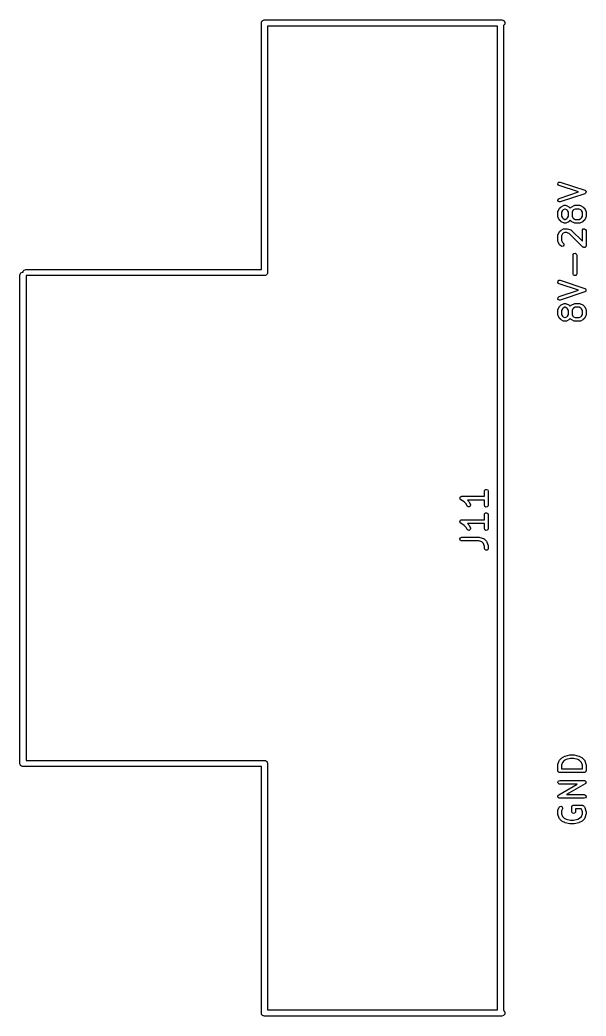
# Model space of a CAD drawing. Extents: x 29 to 171, y -120 to -80.
# Drawn here: x 28.79 to 51.84, y -120.22 to -79.67 of the extents above; entities that cross this region are included whole.
import ezdxf

# ---------------------------------------------------------------- set-up
doc = ezdxf.new("R2010")
doc.units = 0
doc.layers.add('BLACK', color=7, linetype='CONTINUOUS')

msp = doc.modelspace()

# ---------------------------------------------------------------- linework, layer by layer
at = {"layer": 'BLACK', "linetype": 'CONTINUOUS'}
for p, q in [((38.615, -79.8), (38.6201, -79.7645)), ((38.615, -89.835), (38.615, -79.8)), ((38.6201, -79.7645), (38.625, -79.7569)), ((38.625, -79.7569), (38.6263, -79.748)), ((38.6263, -79.748), (38.6438, -79.7278)), ((38.6438, -79.7278), (38.6583, -79.7054)), ((38.6583, -79.7054), (38.6665, -79.7016)), ((38.6665, -79.7016), (38.6725, -79.6948)), ((38.6725, -79.6948), (38.6981, -79.6873)), ((38.6981, -79.6873), (38.7224, -79.6762)), ((38.7224, -79.6762), (38.7313, -79.6775)), ((38.7313, -79.6775), (38.74, -79.675)), ((38.74, -79.675), (48.41, -79.675)), ((48.41, -79.675), (48.4455, -79.6801)), ((48.4455, -79.6801), (48.5046, -79.7183)), ((48.5237, -79.852), (48.4775, -79.9052)), ((48.5046, -79.7183), (48.5338, -79.7824)), ((48.5338, -79.7824), (48.5237, -79.852)), ((38.865, -79.925), (38.865, -89.96)), ((48.225, -79.925), (38.865, -79.925)), ((48.225, -119.975), (48.225, -79.925)), ((48.4775, -79.9052), (48.475, -79.9059)), ((48.475, -79.9059), (48.475, -119.999)), ((50.6869, -86.3595), (50.6944, -86.3088)), ((50.7138, -86.4032), (50.6869, -86.3595)), ((50.6944, -86.3088), (50.7328, -86.2747)), ((50.7328, -86.2747), (50.7841, -86.2733)), ((50.7841, -86.2733), (51.7841, -86.6067)), ((50.7367, -86.4156), (50.7138, -86.4032)), ((51.5232, -86.6778), (50.7367, -86.4156)), ((50.7367, -86.94), (51.5232, -86.6778)), ((51.7841, -86.749), (50.7841, -87.0823)), ((51.7841, -86.6067), (51.807, -86.6191)), ((51.7858, -86.7476), (51.7841, -86.749)), ((51.7879, -86.7476), (51.7858, -86.7476)), ((51.8057, -86.7318), (51.7879, -86.7476)), ((51.8243, -86.7171), (51.8057, -86.7318)), ((51.807, -86.6191), (51.8081, -86.6209)), ((51.8081, -86.6209), (51.8101, -86.6217)), ((51.8101, -86.6217), (51.8214, -86.6426)), ((51.8214, -86.6426), (51.8339, -86.6628)), ((51.8247, -86.715), (51.8243, -86.7171)), ((51.8263, -86.7135), (51.8247, -86.715)), ((51.8298, -86.6901), (51.8263, -86.7135)), ((51.8346, -86.6668), (51.8298, -86.6901)), ((51.8339, -86.6628), (51.8335, -86.6649)), ((51.8335, -86.6649), (51.8346, -86.6668)), ((50.6862, -87.0221), (50.6965, -86.9719)), ((50.7106, -87.0673), (50.6862, -87.0221)), ((50.6965, -86.9719), (50.7367, -86.94)), ((50.7583, -87.0861), (50.7106, -87.0673)), ((50.7841, -87.0823), (50.7583, -87.0861)), ((50.6854, -87.4873), (50.6899, -87.4617)), ((50.6854, -87.6778), (50.6854, -87.4873)), ((50.6899, -87.4617), (50.6928, -87.4582)), ((50.6928, -87.4582), (50.6933, -87.4538)), ((50.6933, -87.4538), (50.7409, -87.3586)), ((50.7409, -87.3586), (50.7543, -87.3405)), ((50.7543, -87.3405), (50.755, -87.3391)), ((50.755, -87.3391), (50.8026, -87.2914)), ((50.8026, -87.2914), (50.821, -87.2786)), ((50.821, -87.2786), (50.8221, -87.2774)), ((50.8221, -87.2774), (50.9173, -87.2298)), ((50.8696, -87.4365), (50.8354, -87.505)), ((50.8354, -87.505), (50.8354, -87.6601)), ((50.9, -87.4061), (50.8696, -87.4365)), ((50.9686, -87.3719), (50.9, -87.4061)), ((50.9173, -87.2298), (50.9423, -87.2223)), ((50.9423, -87.2223), (50.9466, -87.2234)), ((50.9466, -87.2234), (50.9509, -87.2219)), ((50.9509, -87.2219), (50.9985, -87.2219)), ((50.9808, -87.3719), (50.9686, -87.3719)), ((51.0493, -87.4061), (50.9808, -87.3719)), ((50.9985, -87.2219), (51.0241, -87.2264)), ((51.0241, -87.2264), (51.0276, -87.2293)), ((51.0276, -87.2293), (51.032, -87.2298)), ((51.032, -87.2298), (51.1273, -87.2774)), ((51.0797, -87.4365), (51.0493, -87.4061)), ((51.114, -87.505), (51.0797, -87.4365)), ((51.114, -87.6601), (51.114, -87.505)), ((51.1273, -87.2774), (51.1453, -87.2908)), ((51.1453, -87.2908), (51.1467, -87.2914)), ((51.1467, -87.2914), (51.189, -87.3336)), ((51.189, -87.3336), (51.2312, -87.2914)), ((51.2312, -87.2914), (51.2495, -87.2786)), ((51.2495, -87.2786), (51.2506, -87.2774)), ((51.2506, -87.2774), (51.3459, -87.2298)), ((51.2982, -87.4365), (51.264, -87.505)), ((51.264, -87.505), (51.264, -87.6601)), ((51.3286, -87.4061), (51.2982, -87.4365)), ((51.3971, -87.3719), (51.3286, -87.4061)), ((51.3459, -87.2298), (51.3709, -87.2223)), ((51.3709, -87.2223), (51.3752, -87.2234)), ((51.3752, -87.2234), (51.3794, -87.2219)), ((51.3794, -87.2219), (51.5699, -87.2219)), ((51.5522, -87.3719), (51.3971, -87.3719)), ((51.6207, -87.4061), (51.5522, -87.3719)), ((51.5699, -87.2219), (51.5956, -87.2264)), ((51.5956, -87.2264), (51.599, -87.2293)), ((51.599, -87.2293), (51.6034, -87.2298)), ((51.6034, -87.2298), (51.6987, -87.2774)), ((51.6511, -87.4365), (51.6207, -87.4061)), ((51.6854, -87.505), (51.6511, -87.4365)), ((51.6854, -87.6601), (51.6854, -87.505)), ((51.6987, -87.2774), (51.7167, -87.2908)), ((51.7167, -87.2908), (51.7182, -87.2914)), ((51.7182, -87.2914), (51.7658, -87.3391)), ((51.7658, -87.3391), (51.7787, -87.3574)), ((51.7787, -87.3574), (51.7798, -87.3586)), ((51.7798, -87.3586), (51.8275, -87.4538)), ((51.8275, -87.4538), (51.8349, -87.4788)), ((51.8349, -87.4788), (51.8338, -87.4831)), ((51.8338, -87.4831), (51.8354, -87.4873)), ((51.8354, -87.4873), (51.8354, -87.6778)), ((50.6869, -87.682), (50.6854, -87.6778)), ((50.6859, -87.6864), (50.6869, -87.682)), ((50.6933, -87.7114), (50.6859, -87.6864)), ((50.7409, -87.8066), (50.6933, -87.7114)), ((50.7421, -87.8077), (50.7409, -87.8066)), ((50.755, -87.8261), (50.7421, -87.8077)), ((50.8026, -87.8737), (50.755, -87.8261)), ((50.8041, -87.8744), (50.8026, -87.8737)), ((50.8221, -87.8877), (50.8041, -87.8744)), ((50.9173, -87.9354), (50.8221, -87.8877)), ((50.8354, -87.6601), (50.8696, -87.7286)), ((50.8696, -87.7286), (50.9, -87.759)), ((50.9, -87.759), (50.9686, -87.7933)), ((50.9218, -87.9359), (50.9173, -87.9354)), ((50.9252, -87.9388), (50.9218, -87.9359)), ((50.9509, -87.9433), (50.9252, -87.9388)), ((50.9985, -87.9433), (50.9509, -87.9433)), ((50.9686, -87.7933), (50.9808, -87.7933)), ((50.9808, -87.7933), (51.0493, -87.759)), ((51.0027, -87.9418), (50.9985, -87.9433)), ((51.007, -87.9428), (51.0027, -87.9418)), ((51.032, -87.9354), (51.007, -87.9428)), ((51.1273, -87.8877), (51.032, -87.9354)), ((51.0493, -87.759), (51.0797, -87.7286)), ((51.0797, -87.7286), (51.114, -87.6601)), ((51.1284, -87.8866), (51.1273, -87.8877)), ((51.1467, -87.8737), (51.1284, -87.8866)), ((51.189, -87.8315), (51.1467, -87.8737)), ((51.2312, -87.8737), (51.189, -87.8315)), ((51.2326, -87.8744), (51.2312, -87.8737)), ((51.2506, -87.8877), (51.2326, -87.8744)), ((51.3459, -87.9354), (51.2506, -87.8877)), ((51.264, -87.6601), (51.2982, -87.7286)), ((51.2982, -87.7286), (51.3286, -87.759)), ((51.3286, -87.759), (51.3971, -87.7933)), ((51.3503, -87.9359), (51.3459, -87.9354)), ((51.3538, -87.9388), (51.3503, -87.9359)), ((51.3794, -87.9433), (51.3538, -87.9388)), ((51.5699, -87.9433), (51.3794, -87.9433)), ((51.3971, -87.7933), (51.5522, -87.7933)), ((51.5522, -87.7933), (51.6207, -87.759)), ((51.5741, -87.9418), (51.5699, -87.9433)), ((51.5785, -87.9428), (51.5741, -87.9418)), ((51.6034, -87.9354), (51.5785, -87.9428)), ((51.6987, -87.8877), (51.6034, -87.9354)), ((51.6207, -87.759), (51.6511, -87.7286)), ((51.6511, -87.7286), (51.6854, -87.6601)), ((51.6998, -87.8866), (51.6987, -87.8877)), ((51.7182, -87.8737), (51.6998, -87.8866)), ((51.7658, -87.8261), (51.7182, -87.8737)), ((51.7665, -87.8246), (51.7658, -87.8261)), ((51.7798, -87.8066), (51.7665, -87.8246)), ((51.8275, -87.7113), (51.7798, -87.8066)), ((51.828, -87.7069), (51.8275, -87.7113)), ((51.8309, -87.7035), (51.828, -87.7069)), ((51.8354, -87.6778), (51.8309, -87.7035)), ((50.6933, -88.4062), (50.7409, -88.3109)), ((50.7409, -88.3109), (50.7543, -88.2929)), ((50.7543, -88.2929), (50.755, -88.2914)), ((50.755, -88.2914), (50.8026, -88.2438)), ((50.8026, -88.2438), (50.821, -88.231)), ((50.821, -88.231), (50.8221, -88.2298)), ((50.8221, -88.2298), (50.9173, -88.1822)), ((50.8696, -88.3889), (50.8354, -88.4574)), ((50.9, -88.3585), (50.8696, -88.3889)), ((50.9686, -88.3242), (50.9, -88.3585)), ((50.9173, -88.1822), (50.9423, -88.1747)), ((50.9423, -88.1747), (50.9466, -88.1758)), ((50.9466, -88.1758), (50.9509, -88.1742)), ((50.9509, -88.1742), (51.0461, -88.1742)), ((51.0339, -88.3242), (50.9686, -88.3242)), ((51.1484, -88.3624), (51.0339, -88.3242)), ((51.0461, -88.1742), (51.0682, -88.1781)), ((51.0682, -88.1781), (51.0698, -88.1781)), ((51.0698, -88.1781), (51.2127, -88.2257)), ((51.7073, -88.9213), (51.1484, -88.3624)), ((51.2127, -88.2257), (51.2356, -88.2381)), ((51.2356, -88.2381), (51.2379, -88.2419)), ((51.2379, -88.2419), (51.242, -88.2438)), ((51.242, -88.2438), (51.6854, -88.6872)), ((51.6854, -88.2492), (51.6899, -88.2236)), ((51.6854, -88.6872), (51.6854, -88.2492)), ((51.6899, -88.2236), (51.7229, -88.1843)), ((51.7229, -88.1843), (51.7734, -88.1754)), ((51.7734, -88.1754), (51.8178, -88.201)), ((51.8178, -88.201), (51.8354, -88.2492)), ((51.8354, -88.2492), (51.8354, -88.8683)), ((50.6854, -88.4397), (50.6899, -88.4141)), ((50.6854, -88.6778), (50.6854, -88.4397)), ((50.6869, -88.682), (50.6854, -88.6778)), ((50.6859, -88.6864), (50.6869, -88.682)), ((50.6933, -88.7114), (50.6859, -88.6864)), ((50.6899, -88.4141), (50.6928, -88.4106)), ((50.6928, -88.4106), (50.6933, -88.4062)), ((50.7409, -88.8066), (50.6933, -88.7114)), ((50.8354, -88.4574), (50.8354, -88.6601)), ((50.8354, -88.6601), (50.8696, -88.7286)), ((50.8696, -88.7286), (50.9087, -88.7676)), ((50.9087, -88.7676), (50.9236, -88.789)), ((50.9236, -88.789), (50.9281, -88.8401)), ((50.7421, -88.8077), (50.7409, -88.8066)), ((50.755, -88.8261), (50.7421, -88.8077)), ((50.8026, -88.8737), (50.755, -88.8261)), ((50.8491, -88.8954), (50.8026, -88.8737)), ((50.8986, -88.8821), (50.8491, -88.8954)), ((50.9281, -88.8401), (50.8986, -88.8821)), ((51.309, -89.2236), (51.3419, -89.1843)), ((51.3419, -89.1843), (51.3925, -89.1754)), ((51.3925, -89.1754), (51.4369, -89.201)), ((51.4369, -89.201), (51.4544, -89.2492)), ((51.7278, -88.9309), (51.7073, -88.9213)), ((51.7474, -88.9421), (51.7278, -88.9309)), ((51.7507, -88.9415), (51.7474, -88.9421)), ((51.7538, -88.943), (51.7507, -88.9415)), ((51.7756, -88.9372), (51.7538, -88.943)), ((51.7979, -88.9332), (51.7756, -88.9372)), ((51.8001, -88.9306), (51.7979, -88.9332)), ((51.8034, -88.9297), (51.8001, -88.9306)), ((51.8163, -88.9112), (51.8034, -88.9297)), ((51.8309, -88.8939), (51.8163, -88.9112)), ((51.8317, -88.8893), (51.8309, -88.8939)), ((51.8328, -88.8877), (51.8317, -88.8893)), ((51.8354, -88.8683), (51.8325, -88.8844)), ((51.8325, -88.8844), (51.8328, -88.8877)), ((51.3044, -89.2492), (51.309, -89.2236)), ((51.3044, -90.0111), (51.3044, -89.2492)), ((51.4544, -89.2492), (51.4544, -90.0111)), ((28.7901, -90.0245), (28.8283, -89.9654)), ((28.8283, -89.9654), (28.8924, -89.9362)), ((28.8924, -89.9362), (28.9118, -89.9391)), ((28.9118, -89.9391), (28.9163, -89.908)), ((28.9163, -89.908), (28.9625, -89.8548)), ((28.9625, -89.8548), (29.03, -89.835)), ((29.03, -89.835), (38.615, -89.835)), ((38.8537, -90.012), (38.8362, -90.0322)), ((38.855, -90.0031), (38.8537, -90.012)), ((38.8599, -89.9955), (38.855, -90.0031)), ((38.865, -89.96), (38.8599, -89.9955)), ((51.322, -90.0594), (51.3044, -90.0111)), ((51.4544, -90.0111), (51.4499, -90.0368)), ((28.785, -90.06), (28.7901, -90.0245)), ((28.785, -109.94), (28.785, -90.06)), ((38.74, -90.085), (29.035, -90.085)), ((29.035, -90.085), (29.035, -109.815)), ((38.7487, -90.0825), (38.74, -90.085)), ((38.7576, -90.0838), (38.7487, -90.0825)), ((38.7819, -90.0727), (38.7576, -90.0838)), ((38.8075, -90.0652), (38.7819, -90.0727)), ((38.8135, -90.0584), (38.8075, -90.0652)), ((38.8217, -90.0546), (38.8135, -90.0584)), ((38.8362, -90.0322), (38.8217, -90.0546)), ((50.6869, -90.3595), (50.6944, -90.3088)), ((50.7138, -90.4032), (50.6869, -90.3595)), ((50.6944, -90.3088), (50.7328, -90.2747)), ((50.7367, -90.4156), (50.7138, -90.4032)), ((50.7328, -90.2747), (50.7841, -90.2733)), ((51.5232, -90.6778), (50.7367, -90.4156)), ((50.7841, -90.2733), (51.7841, -90.6067)), ((51.3664, -90.085), (51.322, -90.0594)), ((51.4169, -90.0761), (51.3664, -90.085)), ((51.4499, -90.0368), (51.4169, -90.0761)), ((50.7367, -90.94), (51.5232, -90.6778)), ((51.7841, -90.749), (50.7841, -91.0823)), ((51.7841, -90.6067), (51.807, -90.6191)), ((51.7858, -90.7476), (51.7841, -90.749)), ((51.7879, -90.7476), (51.7858, -90.7476)), ((51.8057, -90.7318), (51.7879, -90.7476)), ((51.8243, -90.7171), (51.8057, -90.7318)), ((51.807, -90.6191), (51.8081, -90.6209)), ((51.8081, -90.6209), (51.8101, -90.6217)), ((51.8101, -90.6217), (51.8214, -90.6426)), ((51.8214, -90.6426), (51.8339, -90.6628)), ((51.8247, -90.715), (51.8243, -90.7171)), ((51.8263, -90.7135), (51.8247, -90.715)), ((51.8298, -90.6901), (51.8263, -90.7135)), ((51.8346, -90.6668), (51.8298, -90.6901)), ((51.8339, -90.6628), (51.8335, -90.6649)), ((51.8335, -90.6649), (51.8346, -90.6668)), ((50.6862, -91.0221), (50.6965, -90.9719)), ((50.7106, -91.0673), (50.6862, -91.0221)), ((50.6965, -90.9719), (50.7367, -90.94)), ((50.7583, -91.0861), (50.7106, -91.0673)), ((50.7841, -91.0823), (50.7583, -91.0861)), ((50.8221, -91.2774), (50.9173, -91.2298)), ((50.9173, -91.2298), (50.9423, -91.2223)), ((50.9423, -91.2223), (50.9466, -91.2234)), ((50.9466, -91.2234), (50.9509, -91.2219)), ((50.9509, -91.2219), (50.9985, -91.2219)), ((50.9985, -91.2219), (51.0241, -91.2264)), ((51.0241, -91.2264), (51.0276, -91.2293)), ((51.0276, -91.2293), (51.032, -91.2298)), ((51.032, -91.2298), (51.1273, -91.2774)), ((51.2506, -91.2774), (51.3459, -91.2298)), ((51.3459, -91.2298), (51.3709, -91.2223)), ((51.3709, -91.2223), (51.3752, -91.2234)), ((51.3752, -91.2234), (51.3794, -91.2219)), ((51.3794, -91.2219), (51.5699, -91.2219)), ((51.5699, -91.2219), (51.5956, -91.2264)), ((51.5956, -91.2264), (51.599, -91.2293)), ((51.599, -91.2293), (51.6034, -91.2298)), ((51.6034, -91.2298), (51.6987, -91.2774)), ((50.6854, -91.4873), (50.6899, -91.4617)), ((50.6854, -91.6778), (50.6854, -91.4873)), ((50.6899, -91.4617), (50.6928, -91.4582)), ((50.6928, -91.4582), (50.6933, -91.4538)), ((50.6933, -91.4538), (50.7409, -91.3586)), ((50.7409, -91.3586), (50.7543, -91.3405)), ((50.7543, -91.3405), (50.755, -91.3391)), ((50.755, -91.3391), (50.8026, -91.2914)), ((50.8026, -91.2914), (50.821, -91.2786)), ((50.821, -91.2786), (50.8221, -91.2774)), ((50.8696, -91.4365), (50.8354, -91.505)), ((50.8354, -91.505), (50.8354, -91.6601)), ((50.9, -91.4061), (50.8696, -91.4365)), ((50.9686, -91.3719), (50.9, -91.4061)), ((50.9808, -91.3719), (50.9686, -91.3719)), ((51.0493, -91.4061), (50.9808, -91.3719)), ((51.0797, -91.4365), (51.0493, -91.4061)), ((51.114, -91.505), (51.0797, -91.4365)), ((51.114, -91.6601), (51.114, -91.505)), ((51.1273, -91.2774), (51.1453, -91.2908)), ((51.1453, -91.2908), (51.1467, -91.2914)), ((51.1467, -91.2914), (51.189, -91.3336)), ((51.189, -91.3336), (51.2312, -91.2914)), ((51.2312, -91.2914), (51.2495, -91.2786)), ((51.2495, -91.2786), (51.2506, -91.2774)), ((51.2982, -91.4365), (51.264, -91.505)), ((51.264, -91.505), (51.264, -91.6601)), ((51.3286, -91.4061), (51.2982, -91.4365)), ((51.3971, -91.3719), (51.3286, -91.4061)), ((51.5522, -91.3719), (51.3971, -91.3719)), ((51.6207, -91.4061), (51.5522, -91.3719)), ((51.6511, -91.4365), (51.6207, -91.4061)), ((51.6854, -91.505), (51.6511, -91.4365)), ((51.6854, -91.6601), (51.6854, -91.505)), ((51.6987, -91.2774), (51.7167, -91.2908)), ((51.7167, -91.2908), (51.7182, -91.2914)), ((51.7182, -91.2914), (51.7658, -91.3391)), ((51.7658, -91.3391), (51.7787, -91.3574)), ((51.7787, -91.3574), (51.7798, -91.3586)), ((51.7798, -91.3586), (51.8275, -91.4538)), ((51.8275, -91.4538), (51.8349, -91.4788)), ((51.8349, -91.4788), (51.8338, -91.4831)), ((51.8338, -91.4831), (51.8354, -91.4873)), ((51.8354, -91.4873), (51.8354, -91.6778)), ((50.6869, -91.682), (50.6854, -91.6778)), ((50.6859, -91.6864), (50.6869, -91.682)), ((50.6933, -91.7114), (50.6859, -91.6864)), ((50.7409, -91.8066), (50.6933, -91.7114)), ((50.7421, -91.8077), (50.7409, -91.8066)), ((50.755, -91.8261), (50.7421, -91.8077)), ((50.8026, -91.8737), (50.755, -91.8261)), ((50.8041, -91.8744), (50.8026, -91.8737)), ((50.8221, -91.8877), (50.8041, -91.8744)), ((50.9173, -91.9354), (50.8221, -91.8877)), ((50.8354, -91.6601), (50.8696, -91.7286)), ((50.8696, -91.7286), (50.9, -91.759)), ((50.9, -91.759), (50.9686, -91.7933)), ((50.9218, -91.9359), (50.9173, -91.9354)), ((50.9252, -91.9388), (50.9218, -91.9359)), ((50.9509, -91.9433), (50.9252, -91.9388)), ((50.9985, -91.9433), (50.9509, -91.9433)), ((50.9686, -91.7933), (50.9808, -91.7933)), ((50.9808, -91.7933), (51.0493, -91.759)), ((51.0027, -91.9418), (50.9985, -91.9433)), ((51.007, -91.9428), (51.0027, -91.9418)), ((51.032, -91.9354), (51.007, -91.9428)), ((51.1273, -91.8877), (51.032, -91.9354)), ((51.0493, -91.759), (51.0797, -91.7286)), ((51.0797, -91.7286), (51.114, -91.6601)), ((51.1284, -91.8866), (51.1273, -91.8877)), ((51.1467, -91.8737), (51.1284, -91.8866)), ((51.189, -91.8315), (51.1467, -91.8737)), ((51.2312, -91.8737), (51.189, -91.8315)), ((51.2326, -91.8744), (51.2312, -91.8737)), ((51.2506, -91.8877), (51.2326, -91.8744)), ((51.3459, -91.9354), (51.2506, -91.8877)), ((51.264, -91.6601), (51.2982, -91.7286)), ((51.2982, -91.7286), (51.3286, -91.759)), ((51.3286, -91.759), (51.3971, -91.7933)), ((51.3503, -91.9359), (51.3459, -91.9354)), ((51.3538, -91.9388), (51.3503, -91.9359)), ((51.3794, -91.9433), (51.3538, -91.9388)), ((51.5699, -91.9433), (51.3794, -91.9433)), ((51.3971, -91.7933), (51.5522, -91.7933)), ((51.5522, -91.7933), (51.6207, -91.759)), ((51.5741, -91.9418), (51.5699, -91.9433)), ((51.5785, -91.9428), (51.5741, -91.9418)), ((51.6034, -91.9354), (51.5785, -91.9428)), ((51.6987, -91.8877), (51.6034, -91.9354)), ((51.6207, -91.759), (51.6511, -91.7286)), ((51.6511, -91.7286), (51.6854, -91.6601)), ((51.6998, -91.8866), (51.6987, -91.8877)), ((51.7182, -91.8737), (51.6998, -91.8866)), ((51.7658, -91.8261), (51.7182, -91.8737)), ((51.7665, -91.8246), (51.7658, -91.8261)), ((51.7798, -91.8066), (51.7665, -91.8246)), ((51.8275, -91.7113), (51.7798, -91.8066)), ((51.828, -91.7069), (51.8275, -91.7113)), ((51.8309, -91.7035), (51.828, -91.7069)), ((51.8354, -91.6778), (51.8309, -91.7035)), ((47.6974, -98.8571), (47.7019, -98.8315)), ((47.6974, -99.0679), (47.6974, -98.8571)), ((47.7019, -98.8315), (47.7349, -98.7922)), ((47.7349, -98.7922), (47.7854, -98.7833)), ((47.7854, -98.7833), (47.8298, -98.8089)), ((47.8298, -98.8089), (47.8474, -98.8571)), ((47.8474, -98.8571), (47.8474, -99.4286)), ((46.6975, -99.138), (46.6993, -99.1341)), ((46.7036, -99.1589), (46.6975, -99.138)), ((46.6985, -99.1298), (46.7094, -99.111)), ((46.6993, -99.1341), (46.6985, -99.1298)), ((46.7074, -99.1804), (46.7036, -99.1589)), ((46.7107, -99.1831), (46.7074, -99.1804)), ((46.7094, -99.111), (46.7181, -99.091)), ((46.7119, -99.1873), (46.7107, -99.1831)), ((46.7308, -99.2053), (46.7119, -99.1873)), ((46.7181, -99.091), (46.722, -99.0891)), ((46.722, -99.0891), (46.7242, -99.0854)), ((46.7242, -99.0854), (46.7446, -99.078)), ((46.8675, -99.2964), (46.7308, -99.2053)), ((46.7446, -99.078), (46.7641, -99.0683)), ((46.7641, -99.0683), (46.7683, -99.0693)), ((46.7683, -99.0693), (46.7724, -99.0679)), ((46.7724, -99.0679), (47.6974, -99.0679)), ((46.9488, -99.3778), (46.8675, -99.2964)), ((47.6974, -99.2179), (47.0011, -99.2179)), ((47.0011, -99.2179), (47.0635, -99.2803)), ((47.0635, -99.2803), (47.0764, -99.2987)), ((47.0764, -99.2987), (47.0776, -99.2998)), ((47.0776, -99.2998), (47.1252, -99.395)), ((47.6974, -99.4286), (47.6974, -99.2179)), ((46.991, -99.4621), (46.9488, -99.3778)), ((47.0283, -99.4974), (46.991, -99.4621)), ((47.0795, -99.5005), (47.0283, -99.4974)), ((47.1207, -99.4699), (47.0795, -99.5005)), ((47.1326, -99.42), (47.1207, -99.4699)), ((47.1252, -99.395), (47.1326, -99.42)), ((47.7149, -99.4768), (47.6974, -99.4286)), ((47.7019, -99.7839), (47.7349, -99.7446)), ((47.7594, -99.5024), (47.7149, -99.4768)), ((47.7349, -99.7446), (47.7854, -99.7357)), ((47.8099, -99.4935), (47.7594, -99.5024)), ((47.7854, -99.7357), (47.8298, -99.7613)), ((47.8429, -99.4542), (47.8099, -99.4935)), ((47.8474, -99.4286), (47.8429, -99.4542)), ((46.6975, -100.09), (46.6993, -100.086)), ((46.7036, -100.111), (46.6975, -100.09)), ((46.6985, -100.082), (46.7094, -100.063)), ((46.6993, -100.086), (46.6985, -100.082)), ((46.7074, -100.133), (46.7036, -100.111)), ((46.7107, -100.136), (46.7074, -100.133)), ((46.7094, -100.063), (46.7181, -100.043)), ((46.7119, -100.14), (46.7107, -100.136)), ((46.7308, -100.158), (46.7119, -100.14)), ((46.7181, -100.043), (46.722, -100.042)), ((46.722, -100.042), (46.7242, -100.038)), ((46.7242, -100.038), (46.7446, -100.03)), ((46.8675, -100.249), (46.7308, -100.158)), ((46.7446, -100.03), (46.7641, -100.021)), ((46.7641, -100.021), (46.7683, -100.022)), ((46.7683, -100.022), (46.7724, -100.02)), ((46.7724, -100.02), (47.6974, -100.02)), ((47.6974, -99.8095), (47.7019, -99.7839)), ((47.6974, -100.02), (47.6974, -99.8095)), ((47.8298, -99.7613), (47.8474, -99.8095)), ((47.8474, -99.8095), (47.8474, -100.381)), ((46.9488, -100.33), (46.8675, -100.249)), ((46.991, -100.414), (46.9488, -100.33)), ((47.0283, -100.45), (46.991, -100.414)), ((47.6974, -100.17), (47.0011, -100.17)), ((47.0011, -100.17), (47.0635, -100.233)), ((47.0795, -100.453), (47.0283, -100.45)), ((47.0635, -100.233), (47.0764, -100.251)), ((47.0764, -100.251), (47.0776, -100.252)), ((47.0776, -100.252), (47.1252, -100.347)), ((47.1207, -100.422), (47.0795, -100.453)), ((47.1326, -100.372), (47.1207, -100.422)), ((47.1252, -100.347), (47.1326, -100.372)), ((47.6974, -100.381), (47.6974, -100.17)), ((47.7149, -100.429), (47.6974, -100.381)), ((47.7594, -100.455), (47.7149, -100.429)), ((47.8099, -100.446), (47.7594, -100.455)), ((47.8429, -100.407), (47.8099, -100.446)), ((47.8474, -100.381), (47.8429, -100.407)), ((46.6985, -100.796), (46.7242, -100.752)), ((46.7074, -100.847), (46.6985, -100.796)), ((46.7467, -100.88), (46.7074, -100.847)), ((46.7242, -100.752), (46.7724, -100.735)), ((46.7724, -100.885), (46.7467, -100.88)), ((46.7724, -100.735), (47.4867, -100.735)), ((47.4745, -100.885), (46.7724, -100.885)), ((47.589, -100.923), (47.4745, -100.885)), ((47.4867, -100.735), (47.5087, -100.738)), ((47.5087, -100.738), (47.5104, -100.738)), ((47.5104, -100.738), (47.6532, -100.786)), ((47.6592, -100.993), (47.589, -100.923)), ((47.6532, -100.786), (47.6761, -100.798)), ((47.6761, -100.798), (47.6785, -100.802)), ((47.6785, -100.802), (47.6826, -100.804)), ((47.6826, -100.804), (47.7778, -100.899)), ((47.7778, -100.899), (47.7927, -100.921)), ((47.7927, -100.921), (47.7931, -100.925)), ((47.7931, -100.925), (47.7959, -100.929)), ((47.7959, -100.929), (47.8435, -101.072)), ((47.6974, -101.107), (47.6592, -100.993)), ((47.6974, -101.19), (47.6974, -101.107)), ((47.7149, -101.239), (47.6974, -101.19)), ((47.7594, -101.264), (47.7149, -101.239)), ((47.8099, -101.255), (47.7594, -101.264)), ((47.8429, -101.216), (47.8099, -101.255)), ((47.8474, -101.19), (47.8429, -101.216)), ((47.8435, -101.072), (47.8468, -101.094)), ((47.8468, -101.094), (47.8474, -101.095)), ((47.8474, -101.095), (47.8474, -101.19)), ((29.035, -109.815), (38.74, -109.815)), ((38.74, -109.815), (38.7755, -109.82)), ((38.7755, -109.82), (38.7831, -109.825)), ((38.7831, -109.825), (38.792, -109.826)), ((38.792, -109.826), (38.8122, -109.844)), ((38.8122, -109.844), (38.8346, -109.858)), ((38.8346, -109.858), (38.8384, -109.867)), ((38.8384, -109.867), (38.8452, -109.872)), ((38.8452, -109.872), (38.8527, -109.898)), ((50.6892, -109.974), (50.7368, -109.831)), ((50.7368, -109.831), (50.7493, -109.809)), ((50.7493, -109.809), (50.7531, -109.806)), ((50.7531, -109.806), (50.755, -109.802)), ((50.755, -109.802), (50.8502, -109.707)), ((50.8502, -109.707), (50.8686, -109.694)), ((50.8686, -109.694), (50.8697, -109.693)), ((50.8697, -109.693), (50.9649, -109.645)), ((50.9477, -109.822), (50.8736, -109.896)), ((51.0247, -109.783), (50.9477, -109.822)), ((50.9649, -109.645), (50.9773, -109.642)), ((50.9773, -109.642), (50.9803, -109.64)), ((50.9803, -109.64), (51.1708, -109.592)), ((51.1982, -109.74), (51.0247, -109.783)), ((51.1708, -109.592), (51.1857, -109.591)), ((51.1857, -109.591), (51.189, -109.59)), ((51.189, -109.59), (51.3318, -109.59)), ((51.3226, -109.74), (51.1982, -109.74)), ((51.4961, -109.783), (51.3226, -109.74)), ((51.3318, -109.59), (51.3466, -109.592)), ((51.3466, -109.592), (51.35, -109.592)), ((51.35, -109.592), (51.5405, -109.64)), ((51.5731, -109.822), (51.4961, -109.783)), ((51.5405, -109.64), (51.5523, -109.645)), ((51.5523, -109.645), (51.5558, -109.645)), ((51.5558, -109.645), (51.6511, -109.693)), ((51.6472, -109.896), (51.5731, -109.822)), ((51.6511, -109.693), (51.6691, -109.706)), ((51.6691, -109.706), (51.6706, -109.707)), ((51.6706, -109.707), (51.7658, -109.802)), ((51.7658, -109.802), (51.7807, -109.823)), ((51.7807, -109.823), (51.7811, -109.828)), ((51.7811, -109.828), (51.7839, -109.831)), ((51.7839, -109.831), (51.8315, -109.974)), ((28.7875, -109.949), (28.785, -109.94)), ((28.7862, -109.958), (28.7875, -109.949)), ((28.7973, -109.982), (28.7862, -109.958)), ((28.8048, -110.008), (28.7973, -109.982)), ((28.8116, -110.013), (28.8048, -110.008)), ((28.8154, -110.022), (28.8116, -110.013)), ((28.8378, -110.036), (28.8154, -110.022)), ((28.858, -110.054), (28.8378, -110.036)), ((28.8669, -110.055), (28.858, -110.054)), ((28.8745, -110.06), (28.8669, -110.055)), ((28.91, -110.065), (28.8745, -110.06)), ((38.615, -110.065), (28.91, -110.065)), ((38.615, -120.1), (38.615, -110.065)), ((38.8527, -109.898), (38.8638, -109.922)), ((38.8638, -109.922), (38.8625, -109.931)), ((38.8625, -109.931), (38.865, -109.94)), ((38.865, -109.94), (38.865, -119.975)), ((50.6854, -109.998), (50.6893, -109.976)), ((50.6854, -110.236), (50.6854, -109.998)), ((50.692, -110.254), (50.6854, -110.236)), ((50.6893, -109.976), (50.6892, -109.974)), ((50.6954, -110.274), (50.692, -110.254)), ((50.7006, -110.278), (50.6954, -110.274)), ((50.7029, -110.284), (50.7006, -110.278)), ((50.7198, -110.294), (50.7029, -110.284)), ((50.7347, -110.307), (50.7198, -110.294)), ((50.8736, -109.896), (50.8354, -110.01)), ((50.8354, -110.01), (50.8354, -110.161)), ((50.8354, -110.161), (51.6854, -110.161)), ((51.6854, -110.01), (51.6472, -109.896)), ((51.6854, -110.161), (51.6854, -110.01)), ((51.8086, -110.294), (51.8022, -110.296)), ((51.8183, -110.277), (51.8086, -110.294)), ((51.8309, -110.262), (51.8183, -110.277)), ((51.8326, -110.252), (51.8309, -110.262)), ((51.8315, -109.974), (51.8348, -109.996)), ((51.8342, -110.249), (51.8326, -110.252)), ((51.8354, -110.236), (51.8337, -110.246)), ((51.8337, -110.246), (51.8342, -110.249)), ((51.8348, -109.996), (51.8354, -109.998)), ((51.8354, -109.998), (51.8354, -110.236)), ((50.6865, -110.699), (50.7122, -110.655)), ((50.6954, -110.75), (50.6865, -110.699)), ((50.7122, -110.655), (50.7604, -110.637)), ((50.7445, -110.308), (50.7347, -110.307)), ((50.7474, -110.31), (50.7445, -110.308)), ((50.7506, -110.309), (50.7474, -110.31)), ((50.7604, -110.311), (50.7506, -110.309)), ((51.7604, -110.311), (50.7604, -110.311)), ((50.7604, -110.637), (51.7604, -110.637)), ((51.7787, -110.304), (51.7604, -110.311)), ((51.7604, -110.637), (51.786, -110.642)), ((51.7979, -110.301), (51.7787, -110.304)), ((51.786, -110.642), (51.7913, -110.646)), ((51.7913, -110.646), (51.7982, -110.648)), ((51.8022, -110.296), (51.7979, -110.301)), ((51.7982, -110.648), (51.8105, -110.662)), ((51.8105, -110.662), (51.8253, -110.675)), ((51.8253, -110.675), (51.8265, -110.682)), ((51.8265, -110.682), (51.831, -110.687)), ((51.831, -110.687), (51.8309, -110.706)), ((50.7347, -110.783), (50.6954, -110.75)), ((50.7232, -111.219), (51.478, -110.787)), ((50.7604, -110.787), (50.7347, -110.783)), ((51.478, -110.787), (50.7604, -110.787)), ((51.7976, -110.777), (51.0428, -111.209)), ((51.8021, -110.772), (51.7976, -110.777)), ((51.8086, -110.77), (51.8021, -110.772)), ((51.8183, -110.753), (51.8086, -110.77)), ((51.8307, -110.738), (51.8183, -110.753)), ((51.8308, -110.731), (51.8307, -110.738)), ((51.8342, -110.725), (51.8308, -110.731)), ((51.8309, -110.706), (51.8342, -110.725)), ((50.6865, -111.271), (50.69, -111.265)), ((50.6899, -111.29), (50.6865, -111.271)), ((50.6898, -111.309), (50.6899, -111.29)), ((50.6942, -111.314), (50.6898, -111.309)), ((50.69, -111.258), (50.7025, -111.243)), ((50.69, -111.265), (50.69, -111.258)), ((50.6954, -111.321), (50.6942, -111.314)), ((50.7102, -111.334), (50.6954, -111.321)), ((50.7025, -111.243), (50.7122, -111.226)), ((50.7226, -111.348), (50.7102, -111.334)), ((50.7122, -111.226), (50.7187, -111.224)), ((50.7187, -111.224), (50.7232, -111.219)), ((50.7294, -111.35), (50.7226, -111.348)), ((50.7347, -111.354), (50.7294, -111.35)), ((50.7604, -111.359), (50.7347, -111.354)), ((51.7604, -111.359), (50.7604, -111.359)), ((51.0428, -111.209), (51.7604, -111.209)), ((51.7604, -111.209), (51.786, -111.213)), ((51.8086, -111.341), (51.7604, -111.359)), ((51.786, -111.213), (51.8253, -111.246)), ((51.8342, -111.297), (51.8086, -111.341)), ((51.8253, -111.246), (51.8342, -111.297)), ((50.6854, -111.855), (50.6899, -111.829)), ((50.6854, -111.998), (50.6854, -111.855)), ((50.6899, -111.829), (50.6928, -111.826)), ((50.6928, -111.826), (50.6933, -111.822)), ((50.6933, -111.822), (50.7409, -111.726)), ((50.7409, -111.726), (50.7564, -111.705)), ((50.7564, -111.705), (50.8035, -111.685)), ((50.8035, -111.685), (50.8527, -111.7)), ((50.8751, -111.793), (50.8354, -111.873)), ((50.8354, -111.873), (50.8354, -111.986)), ((50.8527, -111.7), (50.8809, -111.742)), ((50.8809, -111.742), (50.8751, -111.793)), ((51.2568, -111.712), (51.2585, -111.703)), ((51.2568, -111.903), (51.2568, -111.712)), ((51.2744, -111.951), (51.2568, -111.903)), ((51.2579, -111.699), (51.2596, -111.696)), ((51.2585, -111.703), (51.2579, -111.699)), ((51.2596, -111.696), (51.2613, -111.687)), ((51.2613, -111.687), (51.2739, -111.672)), ((51.2739, -111.672), (51.2836, -111.655)), ((51.2836, -111.655), (51.29, -111.653)), ((51.29, -111.653), (51.2943, -111.647)), ((51.2943, -111.647), (51.3135, -111.644)), ((51.3135, -111.644), (51.3318, -111.637)), ((51.3318, -111.637), (51.6651, -111.637)), ((51.4068, -111.903), (51.4023, -111.928)), ((51.6341, -111.787), (51.4068, -111.787)), ((51.4068, -111.787), (51.4068, -111.903)), ((51.6472, -111.8), (51.6341, -111.787)), ((51.6854, -111.915), (51.6472, -111.8)), ((51.6651, -111.637), (51.6697, -111.638)), ((51.6697, -111.638), (51.6717, -111.638)), ((51.6717, -111.638), (51.6747, -111.639)), ((51.6747, -111.639), (51.6908, -111.642)), ((51.6854, -111.986), (51.6854, -111.915)), ((51.6908, -111.642), (51.7033, -111.652)), ((51.7033, -111.652), (51.7182, -111.659)), ((51.7182, -111.659), (51.7658, -111.707)), ((51.7658, -111.707), (51.7807, -111.728)), ((51.7807, -111.728), (51.7811, -111.733)), ((51.7811, -111.733), (51.7839, -111.736)), ((51.7839, -111.736), (51.8315, -111.879)), ((51.8315, -111.879), (51.8348, -111.901)), ((51.8348, -111.901), (51.8354, -111.903)), ((51.8354, -111.903), (51.8354, -111.998)), ((50.6859, -112), (50.6854, -111.998)), ((50.6892, -112.022), (50.6859, -112)), ((50.7368, -112.165), (50.6892, -112.022)), ((50.7396, -112.168), (50.7368, -112.165)), ((50.74, -112.173), (50.7396, -112.168)), ((50.755, -112.194), (50.74, -112.173)), ((50.8502, -112.289), (50.755, -112.194)), ((50.8354, -111.986), (50.8736, -112.1)), ((50.8517, -112.29), (50.8502, -112.289)), ((50.8697, -112.303), (50.8517, -112.29)), ((50.9649, -112.351), (50.8697, -112.303)), ((50.8736, -112.1), (50.9477, -112.174)), ((50.9477, -112.174), (51.0247, -112.213)), ((51.0247, -112.213), (51.1982, -112.256)), ((51.1982, -112.256), (51.3226, -112.256)), ((51.3188, -111.977), (51.2744, -111.951)), ((51.3693, -111.968), (51.3188, -111.977)), ((51.3226, -112.256), (51.4961, -112.213)), ((51.4023, -111.928), (51.3693, -111.968)), ((51.4961, -112.213), (51.5731, -112.174)), ((51.6511, -112.303), (51.5558, -112.351)), ((51.5731, -112.174), (51.6472, -112.1)), ((51.6472, -112.1), (51.6854, -111.986)), ((51.6522, -112.302), (51.6511, -112.303)), ((51.6706, -112.289), (51.6522, -112.302)), ((51.7658, -112.194), (51.6706, -112.289)), ((51.7677, -112.19), (51.7658, -112.194)), ((51.7715, -112.187), (51.7677, -112.19)), ((51.7839, -112.165), (51.7715, -112.187)), ((51.8315, -112.022), (51.7839, -112.165)), ((51.8354, -111.998), (51.8315, -112.02)), ((51.8315, -112.02), (51.8315, -112.022)), ((50.9685, -112.351), (50.9649, -112.351)), ((50.9803, -112.356), (50.9685, -112.351)), ((51.1708, -112.404), (50.9803, -112.356)), ((51.1742, -112.404), (51.1708, -112.404)), ((51.189, -112.406), (51.1742, -112.404)), ((51.3318, -112.406), (51.189, -112.406)), ((51.3351, -112.405), (51.3318, -112.406)), ((51.35, -112.404), (51.3351, -112.405)), ((51.5405, -112.356), (51.35, -112.404)), ((51.5434, -112.354), (51.5405, -112.356)), ((51.5558, -112.351), (51.5434, -112.354)), ((38.865, -119.975), (48.225, -119.975)), ((48.475, -119.999), (48.5046, -120.018)), ((48.5046, -120.018), (48.5338, -120.082)), ((38.6175, -120.109), (38.615, -120.1)), ((38.6162, -120.118), (38.6175, -120.109)), ((38.6273, -120.142), (38.6162, -120.118)), ((38.6348, -120.168), (38.6273, -120.142)), ((38.6416, -120.173), (38.6348, -120.168)), ((38.6454, -120.182), (38.6416, -120.173)), ((38.6678, -120.196), (38.6454, -120.182)), ((38.688, -120.214), (38.6678, -120.196)), ((38.6969, -120.215), (38.688, -120.214)), ((38.7045, -120.22), (38.6969, -120.215)), ((38.74, -120.225), (38.7045, -120.22)), ((48.41, -120.225), (38.74, -120.225)), ((48.4775, -120.205), (48.41, -120.225)), ((48.5237, -120.152), (48.4775, -120.205)), ((48.5338, -120.082), (48.5237, -120.152))]:
    msp.add_line(p, q, dxfattribs=at)

doc.saveas('drawing.dxf')
